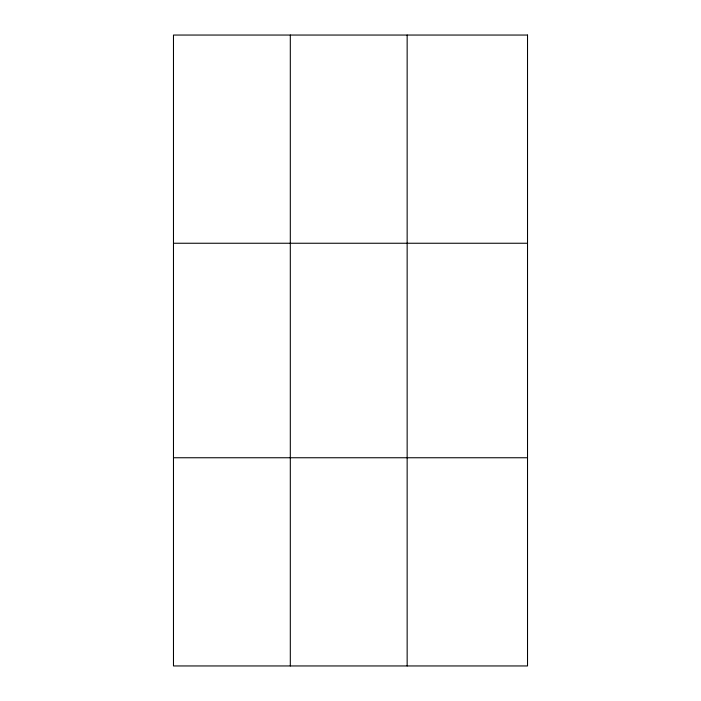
<?xml version="1.0" encoding="UTF-8"?>
<svg xmlns="http://www.w3.org/2000/svg" width="701" height="701" viewBox="0 0 701 701"><rect width="100%" height="100%" fill="white"/><g stroke="black" fill="none" stroke-linecap="round" stroke-linejoin="round"><path stroke-width="1.05" d="M290.31 665.95L290.31 35.05M407.15 665.95L407.15 35.05M173.48 243.247L527.52 243.247M173.48 457.753L527.52 457.753M527.52 35.05L527.52 665.95L173.48 665.95L173.48 35.05L527.52 35.05"/></g></svg>
